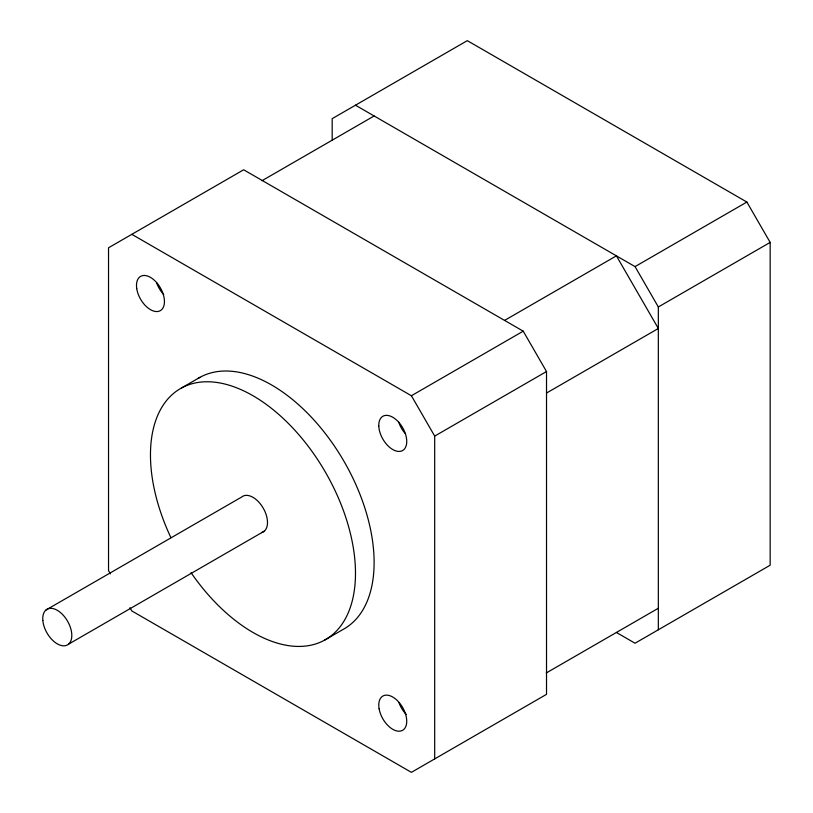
<?xml version="1.0" encoding="UTF-8"?>
<svg xmlns="http://www.w3.org/2000/svg" width="813" height="813" viewBox="0 0 813 813"><rect width="100%" height="100%" fill="white"/><g stroke="black" fill="none" stroke-linecap="round" stroke-linejoin="round"><path stroke-width="1.22" d="M262.02 180.689L374.122 115.974M181.35 388.075L199.988 377.313M504.578 320.413L616.406 255.851L658.337 328.482L546.519 393.045M131.838 234.337L411.398 395.738L523.216 331.176L546.519 371.531L546.519 694.343L411.398 772.35L131.838 610.949L129.948 607.677M355.484 105.212L635.044 266.613L746.873 202.051L770.165 242.406L770.165 565.218L635.044 643.225L616.406 632.463M45.995 610.004L241.685 497.028A20.549 11.86 60 0 1 263.514 508.643A20.549 11.86 60 0 1 261.512 532.606M68.577 644.16L264.266 531.184M434.691 758.895L434.691 436.093L546.519 371.531M658.337 629.78L658.337 306.968L770.165 242.406M324.6 640.126L343.238 629.364A144.968 83.698 60 0 0 343.899 461.154A144.968 83.698 60 0 0 197.905 378.533M546.245 672.981L658.337 608.256M746.873 202.051L467.302 40.65L332.182 118.657L332.182 140.182M523.216 331.176L243.656 169.775L108.536 247.782L108.536 570.594L110.426 573.866M635.044 266.613L658.337 306.968M411.398 395.738L434.691 436.093M404.904 433.177A19.766 11.412 60 0 1 398.705 422.089M163.708 294.519A19.766 11.412 60 0 1 156.543 282.578M406.398 714.597A19.766 11.412 60 0 1 399.031 702.798M170.923 537.678A144.968 83.698 60 0 1 231.38 385.921A144.968 83.698 60 0 1 353.055 597.504A144.968 83.698 60 0 1 191.055 572.677M379.122 708.875A19.766 11.412 60 0 0 402.252 730.491A19.766 11.412 60 0 0 396.886 700.135A19.766 11.412 60 0 0 379.122 708.875M378.787 425.982A19.766 11.412 60 0 0 400.23 451.357A19.766 11.412 60 0 0 399.254 422.851A19.766 11.412 60 0 0 378.787 425.982M136.747 288.666A19.766 11.412 60 0 0 159.643 310.993A19.766 11.412 60 0 0 155.029 280.881A19.766 11.412 60 0 0 136.747 288.666M42.835 620.492A20.549 11.86 60 0 0 65.823 645.583A20.549 11.86 60 0 0 63.19 615.167A20.549 11.86 60 0 0 42.835 620.492"/></g></svg>
